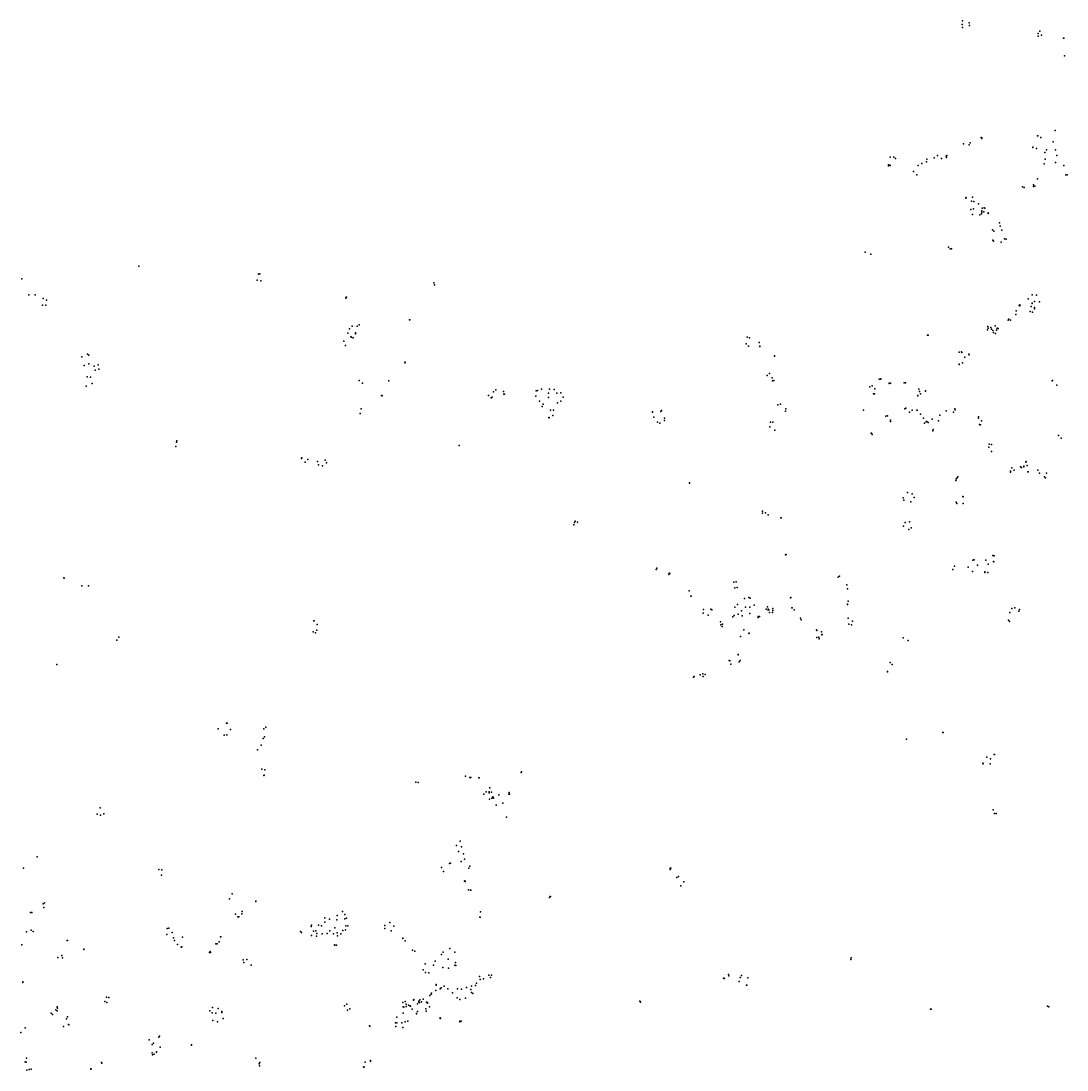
# Model space of a CAD drawing. Header units: millimetres. Extents: x -60275265 to 22802890, y -38578442 to 24337084.
# Drawn here: x -8350378 to 2023622, y -20015304 to -9612304 of the extents above; entities that cross this region are included whole.
import ezdxf

# ---------------------------------------------------------------- set-up
doc = ezdxf.new("R2010")
doc.units = ezdxf.units.MM
doc.header["$MEASUREMENT"] = 0
doc.layers.add('particles', color=7, linetype='Continuous', true_color=0x000000)

msp = doc.modelspace()

# ---------------------------------------------------------------- linework, layer by layer
at = {"layer": 'particles', "color": 93, "true_color": 0x67d435}
for p in [(982622, -9646304), (988622, -9612304), (1052622, -9629304), (1056622, -9657304), (986622, -9678304), (1736622, -9735304), (1736622, -9763304), (1754622, -9713304), (1771622, -9753304), (1988622, -9783304), (1990622, -9781304), (1998622, -9958304), (1904622, -10697304), (1171622, -10767304), (1179622, -10772304), (1179622, -10778304), (1730622, -10751304), (1734622, -10751304), (1763622, -10769304), (1884622, -10811304), (1884622, -10811304), (996622, -10831304), (996622, -10831304), (1054622, -10839304), (1063622, -10821304), (1685622, -10864304), (1685622, -10867304), (1719622, -10876304), (1804622, -10915304), (1819622, -10890304), (1908622, -10890304), (268622, -10962304), (306622, -10963304), (323622, -10975304), (582622, -11024304), (629622, -11009304), (632622, -10983304), (707622, -10970304), (740622, -10946304), (777622, -10976304), (825622, -10953304), (827622, -10966304), (831622, -10945304), (1805622, -10981304), (1908622, -11014304), (1921622, -10946304), (253622, -11047304), (253622, -11048304), (254622, -11038304), (267622, -11043304), (269622, -11045304), (501622, -11105304), (547622, -11044304), (1796622, -11027304), (1992622, -11044304), (534622, -11137304), (534622, -11137304), (1731622, -11177304), (2012622, -11138304), (2023622, -11137304), (1583622, -11257304), (1583622, -11257304), (1599622, -11262304), (1690622, -11254304), (1692622, -11236304), (1705622, -11250304), (1019622, -11370304), (1023622, -11362304), (1077622, -11400304), (1087622, -11359304), (1098622, -11401304), (1144622, -11424304), (1070622, -11481304), (1086622, -11530304), (1097622, -11475304), (1157622, -11536304), (1174622, -11523304), (1179622, -11494304), (1179622, -11507304), (1183622, -11467304), (1199622, -11503304), (1201622, -11466304), (1209622, -11468304), (1241622, -11521304), (1242622, -11515304), (1352622, -11615304), (1359622, -11648304), (1283622, -11683304), (1298622, -11698304), (1375622, -11688304), (848622, -11856304), (1287622, -11785304), (1294622, -11797304), (1369622, -11804304), (1404622, -11772304), (1420622, -11776304), (20622, -11904304), (20622, -11904304), (78622, -11925304), (78622, -11926304), (865622, -11873304), (876622, -11871304), (-7181378, -12043304), (-8343378, -12169304), (-5995378, -12124304), (-5982378, -12120304), (-6009378, -12183304), (-5972378, -12189304), (-5972378, -12190304), (-4254378, -12210304), (-4250378, -12228304), (-4249378, -12228304), (-8272378, -12329304), (-8208378, -12327304), (-8129378, -12363304), (-5127378, -12360304), (-5124378, -12351304), (-5123378, -12351304), (1639622, -12368304), (1677622, -12329304), (1720622, -12332304), (-8136378, -12431304), (-8103378, -12429304), (-8098378, -12381304), (1547622, -12435304), (1555622, -12427304), (1556622, -12436304), (1669622, -12444304), (1676622, -12414304), (1678622, -12410304), (1699622, -12453304), (1701622, -12394304), (1701622, -12467304), (1749622, -12398304), (-4498378, -12575304), (-4498378, -12576304), (-4495378, -12574304), (1439622, -12580304), (1446622, -12569304), (1462622, -12580304), (1515622, -12523304), (1520622, -12486304), (1659622, -12494304), (1679622, -12499304), (-5091378, -12664304), (-5065378, -12638304), (-5015378, -12639304), (-4997378, -12624304), (1236622, -12675304), (1239622, -12641304), (1241622, -12657304), (1269622, -12653304), (1275622, -12668304), (1275622, -12668304), (1287622, -12680304), (1312622, -12634304), (1322622, -12677304), (1329622, -12657304), (1331622, -12663304), (1341622, -12663304), (-5148378, -12787304), (-5108378, -12707304), (-5108378, -12708304), (-5079378, -12745304), (-5073378, -12747304), (-5057378, -12753304), (-5033378, -12713304), (-5032378, -12705304), (-1148378, -12747304), (-1125378, -12754304), (640622, -12729304), (640622, -12729304), (647622, -12729304), (1294622, -12701304), (1314622, -12710304), (-5133378, -12830304), (-5132378, -12830304), (-1159378, -12815304), (-1136378, -12836304), (-1029378, -12800304), (-1024378, -12840304), (-1022378, -12837304), (955622, -12895304), (975622, -12893304), (-7748378, -12942304), (-7689378, -12916304), (-7677378, -12926304), (-4544378, -13003304), (-4540378, -12995304), (-876378, -12933304), (-876378, -12934304), (-876378, -12935304), (980622, -12900304), (987622, -13001304), (1009622, -12947304), (1048622, -12917304), (1052622, -12922304), (-7723378, -13029304), (-7678378, -13013304), (-7623378, -13034304), (-7615378, -13075304), (-7585378, -13023304), (-7578378, -13064304), (952622, -13016304), (955622, -13017304), (-7693378, -13141304), (-7661378, -13145304), (-7645378, -13206304), (-4997378, -13176304), (-4963378, -13204304), (-4701378, -13182304), (-949378, -13127304), (-927378, -13108304), (-900378, -13150304), (-897378, -13181304), (-883378, -13177304), (159622, -13165304), (176622, -13162304), (176622, -13163304), (258622, -13203304), (258622, -13208304), (273622, -13203304), (408622, -13202304), (421622, -13200304), (421622, -13200304), (1876622, -13179304), (1879622, -13177304), (-7704378, -13233304), (-3664378, -13288304), (-3640378, -13270304), (-3566378, -13285304), (-3563378, -13312304), (-3556378, -13312304), (-3240378, -13279304), (-3229378, -13278304), (-3189378, -13264304), (-3118378, -13303304), (-3110378, -13263304), (-3061378, -13267304), (-3037378, -13303304), (-2996378, -13299304), (69622, -13241304), (90622, -13229304), (105622, -13311304), (113622, -13311304), (117622, -13261304), (554622, -13264304), (559622, -13287304), (571622, -13310304), (618622, -13280304), (620622, -13283304), (1921622, -13224304), (-4776378, -13327304), (-4767378, -13330304), (-3715378, -13325304), (-3688378, -13349304), (-3676378, -13341304), (-3243378, -13334304), (-3207378, -13383304), (-3172378, -13413304), (-3120378, -13345304), (-3028378, -13399304), (-2997378, -13382304), (-2974378, -13341304), (-843378, -13418304), (-818378, -13412304), (543622, -13326304), (543622, -13328304), (-4985378, -13506304), (-4976378, -13458304), (-3182378, -13435304), (-3099378, -13471304), (-3074378, -13523304), (-3069378, -13472304), (-2088378, -13491304), (-2087378, -13489304), (-2004378, -13485304), (-1997378, -13475304), (-768378, -13483304), (-766378, -13457304), (-766378, -13457304), (6622, -13473304), (413622, -13459304), (424622, -13453304), (461622, -13491304), (488622, -13472304), (534622, -13472304), (536622, -13471304), (569622, -13512304), (761622, -13520304), (824622, -13479304), (898622, -13490304), (910622, -13458304), (914622, -13467304), (-3115378, -13543304), (-3111378, -13546304), (-2075378, -13540304), (-2039378, -13591304), (-2014378, -13600304), (-1969378, -13551304), (-1969378, -13574304), (-916378, -13591304), (-893378, -13589304), (226622, -13531304), (244622, -13528304), (271622, -13584304), (274622, -13571304), (598622, -13552304), (611622, -13602304), (625622, -13587304), (628622, -13583304), (633622, -13585304), (645622, -13595304), (687622, -13560304), (687622, -13561304), (750622, -13576304), (750622, -13577304), (1144622, -13551304), (1146622, -13539304), (1154622, -13612304), (1166622, -13616304), (1176622, -13577304), (-923378, -13637304), (-874378, -13671304), (-873378, -13670304), (82622, -13700304), (83622, -13700304), (91622, -13713304), (693622, -13677304), (697622, -13664304), (697622, -13664304), (1940622, -13722304), (-6813378, -13832304), (-6808378, -13788304), (-6804378, -13776304), (-4004378, -13821304), (-4004378, -13822304), (1251622, -13807304), (1274622, -13811304), (1966622, -13748304), (1247622, -13838304), (1273622, -13882304), (-5567378, -13951304), (-5564378, -13943304), (-5531378, -13987304), (-5504378, -13962304), (-5409378, -13979304), (-5398378, -14014304), (-5360378, -14024304), (-5334378, -13967304), (-5320378, -13994304), (1475622, -14043304), (1560622, -14034304), (1573622, -14040304), (1594622, -14028304), (1594622, -14033304), (1614622, -13986304), (1617622, -13981304), (1627622, -14021304), (932622, -14141304), (939622, -14133304), (1462622, -14086304), (1464622, -14077304), (1499622, -14067304), (1635622, -14083304), (1637622, -14083304), (1735622, -14066304), (1749622, -14095304), (1799622, -14134304), (1808622, -14144304), (1820622, -14096304), (-1719378, -14193304), (-1719378, -14194304), (920622, -14170304), (925622, -14151304), (399622, -14342304), (440622, -14289304), (488622, -14302304), (507622, -14339304), (991622, -14327304), (994622, -14331304), (406622, -14365304), (474622, -14379304), (925622, -14385304), (930622, -14396304), (994622, -14397304), (-997378, -14474304), (-995378, -14494304), (-966378, -14488304), (-941378, -14510304), (-815378, -14538304), (-815378, -14538304), (-812378, -14539304), (-2866378, -14607304), (-2859378, -14587304), (-2854378, -14571304), (-2831378, -14582304), (400622, -14621304), (417622, -14584304), (454622, -14656304), (462622, -14579304), (476622, -14639304), (-769378, -14905304), (-769378, -14905304), (-760378, -14903304), (1090622, -14960304), (1102622, -14955304), (1217622, -14958304), (1218622, -14959304), (1288622, -14914304), (1293622, -14973304), (1297622, -14976304), (1300622, -14917304), (-2051378, -15050304), (-2045378, -15040304), (-2044378, -15039304), (890622, -15051304), (908622, -15020304), (1041622, -15030304), (1084622, -15072304), (1136622, -15007304), (1208622, -15076304), (1209622, -15081304), (1237622, -15080304), (1240622, -14998304), (-7925378, -15133304), (-7925378, -15133304), (-7923378, -15136304), (-1924378, -15102304), (-1921378, -15089304), (-1916378, -15091304), (-1280378, -15177304), (-1257378, -15173304), (-246378, -15128304), (-246378, -15129304), (-234378, -15117304), (-7745378, -15214304), (-7681378, -15215304), (-1724378, -15263304), (-1722378, -15263304), (-1270378, -15233304), (-1247378, -15229304), (-160378, -15205304), (-152378, -15244304), (-152378, -15244304), (-1707378, -15316304), (-1702378, -15315304), (-1173378, -15338304), (-1131378, -15328304), (-1117378, -15335304), (-720378, -15334304), (-720378, -15334304), (-714378, -15330304), (-153378, -15396304), (-147378, -15366304), (-1584378, -15483304), (-1581378, -15448304), (-1508378, -15446304), (-1500378, -15450304), (-1270378, -15424304), (-1245378, -15399304), (-1236378, -15494304), (-1203378, -15463304), (-1165378, -15425304), (-1123378, -15488304), (-1122378, -15425304), (-1080378, -15404304), (-959378, -15444304), (-946378, -15423304), (-940378, -15445304), (-939378, -15454304), (-933378, -15452304), (-926378, -15477304), (-896378, -15477304), (-895378, -15438304), (-895378, -15458304), (-705378, -15431304), (-703378, -15430304), (-682378, -15450304), (-154378, -15398304), (1455622, -15478304), (1475622, -15438304), (1506622, -15433304), (1546622, -15466304), (1551622, -15449304), (-5444378, -15562304), (-5443378, -15562304), (-5412378, -15598304), (-1535378, -15505304), (-1413378, -15570304), (-1410378, -15600304), (-1393378, -15594304), (-1291378, -15521304), (-1277378, -15507304), (-1198378, -15511304), (-1040378, -15527304), (-1038378, -15516304), (-1026378, -15517304), (-620378, -15535304), (-619378, -15533304), (-614378, -15552304), (-148378, -15534304), (-139378, -15594304), (-112378, -15600304), (-102378, -15563304), (1444622, -15554304), (1453622, -15568304), (1454622, -15567304), (-5452378, -15671304), (-5430378, -15679304), (-5417378, -15652304), (-1396378, -15618304), (-1182378, -15651304), (-1130378, -15686304), (-1129378, -15683304), (-459378, -15651304), (-458378, -15658304), (-411378, -15671304), (-407378, -15698304), (-405378, -15697304), (-7401378, -15753304), (-7380378, -15724304), (-1214378, -15716304), (-1213378, -15716304), (-456378, -15725304), (-437378, -15723304), (-434378, -15739304), (397622, -15729304), (449622, -15755304), (-1239378, -15896304), (-1239378, -15897304), (-7994378, -15995304), (-1325378, -15954304), (-1320378, -15957304), (-1309378, -15991304), (-1229378, -15966304), (-1216378, -15953304), (269622, -15973304), (289622, -15992304), (-1681378, -16120304), (-1674378, -16113304), (-1674378, -16113304), (-1615378, -16095304), (-1589378, -16085304), (-1585378, -16114304), (-1565378, -16092304), (243622, -16064304), (244622, -16065304), (-6395378, -16632304), (-6313378, -16574304), (-6304378, -16576304), (-6271378, -16638304), (-5943378, -16633304), (-5921378, -16616304), (-6334378, -16695304), (-6307378, -16690304), (-5947378, -16728304), (-5934378, -16712304), (431622, -16734304), (431622, -16734304), (791622, -16668304), (794622, -16667304), (794622, -16667304), (-6003378, -16839304), (-5969378, -16794304), (1229622, -16914304), (1264622, -16930304), (1301622, -16885304), (1302622, -16885304), (1304622, -16885304), (-5963378, -17033304), (-5932378, -17039304), (-3387378, -17058304), (1188622, -16972304), (1191622, -16980304), (1260622, -16980304), (-5940378, -17093304), (-5939378, -17090304), (-4435378, -17161304), (-4435378, -17162304), (-4410378, -17164304), (-3940378, -17101304), (-3899378, -17113304), (-3889378, -17113304), (-3809378, -17119304), (-3807378, -17118304), (-3389378, -17065304), (-3738378, -17255304), (-3707378, -17265304), (-3706378, -17256304), (-3701378, -17218304), (-3685378, -17260304), (-3508378, -17264304), (-3760378, -17281304), (-3704378, -17330304), (-3682378, -17318304), (-3672378, -17307304), (-3664378, -17318304), (-3611378, -17287304), (-3571378, -17369304), (-3511378, -17280304), (-3505378, -17278304), (-7564378, -17415304), (-7529378, -17474304), (-3637378, -17387304), (1291622, -17434304), (1304622, -17472304), (1319622, -17470304), (-7595378, -17478304), (-7563378, -17488304), (-3536378, -17508304), (-4032378, -17788304), (-3996378, -17745304), (-3996378, -17747304), (-4010378, -17847304), (-3981378, -17801304), (-3963378, -17870304), (-8190378, -17901304), (-4100378, -17967304), (-4089378, -17964304), (-3986378, -17948304), (-3953378, -17923304), (-3897378, -17993304), (-8326378, -18013304), (-6982378, -18028304), (-6955378, -18082304), (-6952378, -18031304), (-4180378, -18006304), (-4160378, -18045304), (-3907378, -18014304), (-1913378, -18026304), (-1911378, -18013304), (-1906378, -18014304), (-1830378, -18097304), (-3952378, -18141304), (-3948378, -18139304), (-3945378, -18146304), (-1846378, -18107304), (-1806378, -18189304), (-1806378, -18189304), (-1777378, -18149304), (-6256378, -18268304), (-3911378, -18229304), (-3891378, -18233304), (-3888378, -18230304), (-3110378, -18305304), (-3101378, -18294304), (-3100378, -18294304), (-8131378, -18367304), (-8122378, -18403304), (-8117378, -18358304), (-6281378, -18317304), (-6022378, -18341304), (-6021378, -18341304), (-6021378, -18344304), (-8254378, -18453304), (-8254378, -18453304), (-8242378, -18453304), (-6221378, -18468304), (-6198378, -18497304), (-6191378, -18495304), (-6160378, -18465304), (-6158378, -18443304), (-5337378, -18506304), (-5214378, -18484304), (-5161378, -18443304), (-5138378, -18515304), (-5137378, -18473304), (-5122378, -18510304), (-3799378, -18500304), (-3796378, -18500304), (-3792378, -18447304), (-6901378, -18613304), (-6883378, -18609304), (-5473378, -18592304), (-5470378, -18577304), (-5400378, -18579304), (-5369378, -18585304), (-5335378, -18548304), (-5289378, -18519304), (-5237378, -18605304), (-5217378, -18526304), (-5128378, -18584304), (-5107378, -18586304), (-4743378, -18583304), (-4741378, -18613304), (-4691378, -18553304), (-4653378, -18590304), (-8296378, -18645304), (-8249378, -18629304), (-8229378, -18642304), (-6904378, -18672304), (-6849378, -18651304), (-6836378, -18703304), (-6747378, -18699304), (-6372378, -18693304), (-6369378, -18694304), (-5577378, -18642304), (-5567378, -18651304), (-5469378, -18680304), (-5449378, -18637304), (-5426378, -18634304), (-5418378, -18686304), (-5417378, -18662304), (-5364378, -18663304), (-5314378, -18660304), (-5287378, -18635304), (-5251378, -18664304), (-5215378, -18653304), (-5212378, -18685304), (-5179378, -18664304), (-5158378, -18630304), (-5133378, -18625304), (-4678378, -18635304), (-4564378, -18711304), (-4563378, -18707304), (-8340378, -18772304), (-7892378, -18729304), (-7892378, -18730304), (-7890378, -18729304), (-7728378, -18815304), (-7725378, -18819304), (-7725378, -18819304), (-6828378, -18729304), (-6798378, -18769304), (-6761378, -18796304), (-6756378, -18794304), (-6418378, -18763304), (-6405378, -18765304), (-6385378, -18743304), (-5240378, -18774304), (-5236378, -18778304), (-5221378, -18776304), (-4541378, -18735304), (-4466378, -18826304), (-4097378, -18809304), (-7984378, -18898304), (-7945378, -18878304), (-7938378, -18901304), (-6480378, -18848304), (-6475378, -18839304), (-6470378, -18850304), (-6145378, -18923304), (-6109378, -18919304), (-4445378, -18836304), (-4181378, -18871304), (-4164378, -18845304), (-4115378, -18915304), (-4048378, -18847304), (-120378, -18918304), (-116378, -18903304), (-116378, -18904304), (-6139378, -18948304), (-6066378, -18975304), (-6066378, -18975304), (-4361378, -19023304), (-4343378, -18963304), (-4260378, -18976304), (-4241378, -18936304), (-4166378, -18999304), (-4111378, -19006304), (-4047378, -18974304), (-4042378, -18948304), (-4039378, -18977304), (-4339378, -19048304), (-4305378, -19050304), (-3803378, -19089304), (-3797378, -19118304), (-3762378, -19111304), (-3709378, -19076304), (-3694378, -19099304), (-3685378, -19075304), (-1383378, -19105304), (-1374378, -19108304), (-1333378, -19069304), (-1331378, -19081304), (-1226378, -19138304), (-1219378, -19097304), (-1204378, -19078304), (-1143378, -19102304), (-8332378, -19146304), (-8331378, -19142304), (-4235378, -19226304), (-4234378, -19172304), (-4233378, -19168304), (-4194378, -19210304), (-4184378, -19200304), (-4152378, -19185304), (-4117378, -19210304), (-4022378, -19211304), (-3981378, -19214304), (-3933378, -19196304), (-3887378, -19217304), (-3882378, -19245304), (-3881378, -19183304), (-3841378, -19176304), (-3831378, -19153304), (-1154378, -19174304), (-1153378, -19173304), (-7520378, -19334304), (-7503378, -19294304), (-7499378, -19347304), (-7480378, -19296304), (-4563378, -19344304), (-4540378, -19334304), (-4458378, -19321304), (-4455378, -19316304), (-4405378, -19332304), (-4404378, -19343304), (-4398378, -19344304), (-4394378, -19319304), (-4377378, -19338304), (-4363378, -19313304), (-4329378, -19343304), (-4318378, -19347304), (-4294378, -19276304), (-4283378, -19263304), (-4280378, -19252304), (-4069378, -19250304), (-4025378, -19300304), (-3999378, -19315304), (-3942378, -19303304), (-3870378, -19256304), (-2214378, -19331304), (-2206378, -19343304), (-8051378, -19452304), (-8004378, -19418304), (-7992378, -19390304), (-7990378, -19391304), (-7990378, -19429304), (-7988378, -19400304), (-6478378, -19427304), (-6453378, -19447304), (-6450378, -19394304), (-6419378, -19452304), (-6396378, -19406304), (-6359378, -19445304), (-6358378, -19435304), (-5141378, -19377304), (-5118378, -19363304), (-5113378, -19423304), (-5089378, -19409304), (-4561378, -19450304), (-4559378, -19387304), (-4554378, -19392304), (-4530378, -19385304), (-4529378, -19361304), (-4507378, -19372304), (-4494378, -19379304), (-4487378, -19381304), (-4469378, -19412304), (-4419378, -19360304), (-4418378, -19434304), (-4336378, -19407304), (-4332378, -19431304), (-4320378, -19352304), (-4300378, -19387304), (670622, -19410304), (670622, -19410304), (676622, -19410304), (1828622, -19382304), (1828622, -19382304), (1842622, -19388304), (-8039378, -19466304), (-7899378, -19507304), (-7890378, -19486304), (-6448378, -19525304), (-6401378, -19536304), (-6344378, -19504304), (-4637378, -19547304), (-4624378, -19546304), (-4622378, -19492304), (-4572378, -19547304), (-4541378, -19537304), (-4515378, -19530304), (-4427378, -19456304), (-4426378, -19457304), (-4193378, -19499304), (-4193378, -19503304), (-4191378, -19505304), (-3999378, -19532304), (-3997378, -19536304), (-3986378, -19532304), (-8350378, -19643304), (-8309378, -19596304), (-7928378, -19584304), (-7879378, -19565304), (-7874378, -19568304), (-4894378, -19577304), (-4890378, -19581304), (-4890378, -19581304), (-4632378, -19585304), (-4562378, -19592304), (-7080378, -19716304), (-7050378, -19762304), (-7036378, -19750304), (-6982378, -19688304), (-6976378, -19678304), (-6658378, -19765304), (-7050378, -19844304), (-7047378, -19863304), (-7030378, -19859304), (-7006378, -19836304), (-7005378, -19838304), (-6969378, -19790304), (-6660378, -19767304), (-6660378, -19767304), (-8308378, -19934304), (-8297378, -19937304), (-8296378, -19897304), (-7552378, -19941304), (-7547378, -19947304), (-6022378, -19898304), (-5987378, -19955304), (-5985378, -19973304), (-5982378, -19940304), (-4936378, -19936304), (-4885378, -19926304), (-4883378, -19922304), (-8291378, -20015304), (-8270378, -20011304), (-8249378, -20005304), (-7656378, -20002304), (-7656378, -20008304), (-7655378, -20002304), (-4954378, -19984304), (-4947378, -19988304)]:
    msp.add_point(p, dxfattribs=at)

doc.saveas('drawing.dxf')
